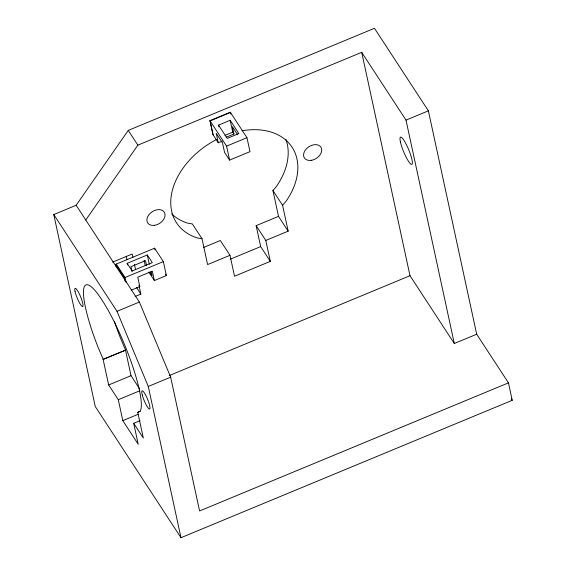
<?xml version="1.0" encoding="UTF-8"?>
<svg xmlns="http://www.w3.org/2000/svg" width="566" height="566" viewBox="0 0 566 566"><rect width="100%" height="100%" fill="white"/><g stroke="black" fill="none" stroke-linecap="round" stroke-linejoin="round"><path stroke-width="0.85" d="M76.141 205.274L128.249 130.413L374.459 28.3L428.384 110.83L476.685 334.223L508.466 382.857L512.237 400.311L180.979 537.7L95.265 406.537L53.763 214.556L76.141 205.274L139.377 302.046L170.656 377.168L199.586 510.964L508.466 382.857M85.77 220.011L137.878 145.151L361.702 52.32L406.006 120.112L454.307 343.505L476.685 334.223M278.522 216.375L256.136 225.657L265.794 240.437L288.179 231.154L278.522 216.375L272.925 190.509L276.434 186.433A69.038 48.336 -33.2 0 0 285.872 139.307M288.179 231.154L282.583 205.288L286.092 201.206A69.038 48.336 -33.2 0 0 242.05 130.781M140.085 420.637L133.689 423.29L143.318 438.027L137.771 412.373L140.318 410.987A69.038 12.77 67.5 0 0 122.497 339.749A69.038 12.77 67.5 0 0 86.237 284.797A69.038 12.77 67.5 0 0 97.741 346.456L103.182 359.438L125.56 350.156L120.119 337.173A69.038 12.77 67.5 0 1 114.424 321.502M218.292 142.781L212.95 134.602L209.929 120.643L230.298 112.188L246.96 137.687L249.981 151.646L229.605 160.1L224.553 152.36L222.516 142.936L216.254 133.357L218.292 142.781L222.367 141.09M218.547 125.121L230.185 120.296L238.852 133.555L227.214 138.387L218.547 125.121L218.915 126.812M224.992 135.38L232.753 132.161L233.956 134.001L226.195 137.22M209.929 120.643L226.591 146.134L246.96 137.687M406.006 120.112L428.384 110.83M112.641 262.122L132.196 254.007L132.932 257.424M116.143 266.827L115.613 264.364L154.603 248.191L163.369 261.605L166.383 275.571L154.362 280.552L148.83 272.083M127.159 263.317L147.302 254.962L152.311 262.631L132.168 270.98L127.159 263.317L127.527 265.015M115.613 264.364L124.379 277.779L163.369 261.605M203.541 247.476L220.323 240.515L229.98 255.287L234.508 276.229L270.322 261.379L265.794 240.437M131.199 290.16L139.816 286.587L137.779 277.163L152.325 271.128L154.362 280.552M229.98 255.287L207.602 264.57L202.005 238.703L192.348 223.931L187.806 223.188A69.038 48.336 -33.2 0 1 171.696 213.884M135.161 296.478L140.863 294.115L139.208 286.431M230.553 259.094L260.664 246.599L270.322 261.379M53.763 214.556L116.999 311.328L139.377 302.046M133.689 423.29L138.217 444.232L122.808 420.651L118.28 399.709L108.651 384.972L103.104 359.318L125.56 350.156M108.651 384.972L131.029 375.69L139.696 388.955M169.213 375.583L410.003 275.713L454.307 343.505M180.979 537.7L148.278 386.451L170.656 377.168M118.28 399.709L139.859 390.759M137.771 412.373L140.17 411.383M122.808 420.651L137.998 414.354M202.005 238.703L197.463 237.968A69.038 48.336 -33.2 0 1 171.661 193.423A69.038 48.336 -33.2 0 1 216.792 139.385M511.275 398.832L512.237 400.311M237.67 134.779L232.371 126.671L233.956 134.001M272.925 190.509L282.583 205.288M128.249 130.413L137.878 145.151M165.463 274.156L166.383 275.571M149.806 272.175L152.084 275.656L151.2 271.581M138.896 285.172L139.816 286.587M136.533 287.478L140.863 294.115M116.285 264.081L125.044 277.496L126.112 282.427M116.999 311.328L148.278 386.451M361.702 52.32L410.003 275.713M256.136 225.657L260.664 246.599M230.829 114.099L230.475 112.457L210.099 120.905L213.12 134.871M230.185 120.296L232.753 132.161M226.591 146.134L229.605 160.1M154.603 248.191L154.957 249.832M147.302 254.962L149.318 264.287M146.544 265.546L145.49 260.664L130.937 266.699L131.998 271.581M144.118 260.282L145.229 265.426M134.411 264.251L135.515 269.366M126.253 256.334L126.996 259.752M124.379 277.779L125.086 281.061M125.482 350.036L131.029 375.69M154.362 225.353A9.863 6.905 -33.2 0 0 164.508 212.625A9.863 6.905 -33.2 0 0 149.028 214.599A9.863 6.905 -33.2 0 0 154.362 225.353M311.781 160.249A9.863 6.905 -33.2 0 0 320.901 147.146A9.863 6.905 -33.2 0 0 305.244 150.231A9.863 6.905 -33.2 0 0 311.781 160.249M142.285 395.075A9.863 1.825 67.5 0 0 149.445 409.034A9.863 1.825 67.5 0 0 145.901 395.599A9.863 1.825 67.5 0 0 142.285 395.075M75.066 291.547A9.863 1.825 67.5 0 0 82.155 306.432A9.863 1.825 67.5 0 0 79.537 294.341A9.863 1.825 67.5 0 0 75.066 291.547M400.41 141.91A14.794 2.738 67.5 0 0 411.036 164.239A14.794 2.738 67.5 0 0 407.11 146.106A14.794 2.738 67.5 0 0 400.41 141.91"/></g></svg>
